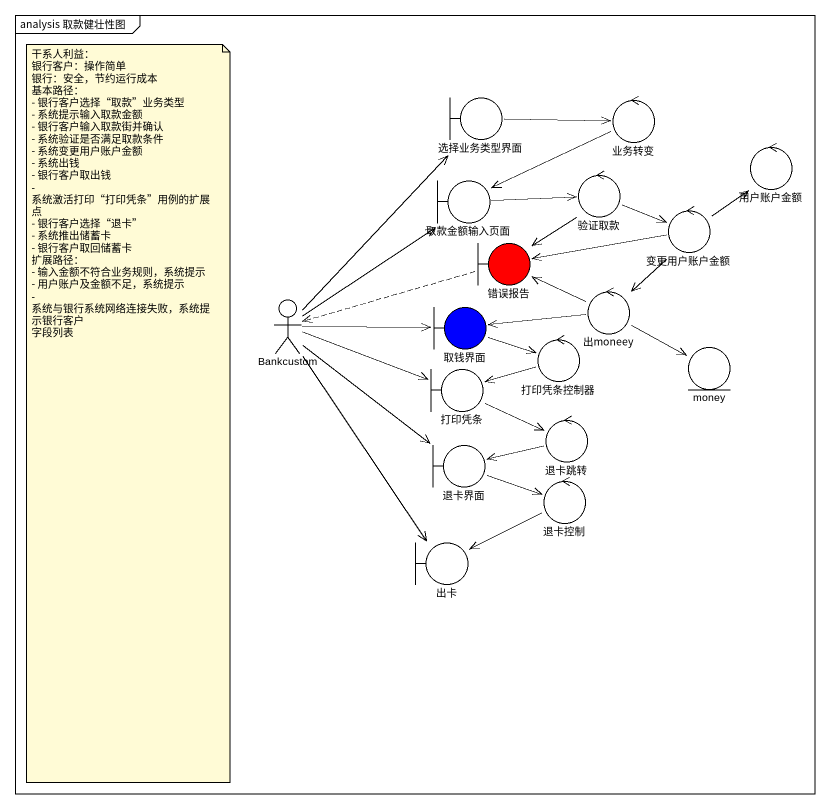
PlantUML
@startuml
mainframe analysis 取款健壮性图
boundary 选择业务类型界面
control 业务转变
control 用户账户金额
boundary 取款金额输入页面
control 验证取款
boundary 错误报告 #FF0000
control 变更用户账户金额
control 出moneey
actor Bankcustom
boundary 取钱界面 #0000FF
boundary 打印凭条
control 打印凭条控制器
entity money
control 退卡跳转
boundary 退卡界面
control 退卡控制
boundary 出卡
选择业务类型界面 -right-> 业务转变
业务转变 -left-> 取款金额输入页面
取款金额输入页面 -right-> 验证取款
验证取款 --> 错误报告
验证取款 -right-> 变更用户账户金额
错误报告 .left.> Bankcustom
变更用户账户金额 -up-> 用户账户金额
变更用户账户金额 -left-> 错误报告
变更用户账户金额 --> 出moneey
出moneey -left-> 错误报告
出moneey -left-> 取钱界面
出moneey -right-> money
Bankcustom -up-> 选择业务类型界面
Bankcustom -up-> 取款金额输入页面
Bankcustom -right-> 取钱界面
Bankcustom -right-> 打印凭条
Bankcustom --> 退卡界面
Bankcustom --> 出卡
取钱界面 -right-> 打印凭条控制器
打印凭条 -right-> 退卡跳转
打印凭条控制器 -left-> 打印凭条
退卡跳转 -left-> 退卡界面
退卡界面 -right-> 退卡控制
退卡控制 -left-> 出卡
note as N1
  干系人利益：
  银行客户：操作简单
  银行：安全，节约运行成本
  基本路径：
  - 银行客户选择“取款”业务类型
  - 系统提示输入取款金额
  - 银行客户输入取款街并确认
  - 系统验证是否满足取款条件
  - 系统变更用户账户金额
  - 系统出钱
  - 银行客户取出钱
  - 系统激活打印“打印凭条”用例的扩展点
  - 银行客户选择“退卡”
  - 系统推出储蓄卡
  - 银行客户取回储蓄卡
  扩展路径：
  - 输入金额不符合业务规则，系统提示
  - 用户账户及金额不足，系统提示
  - 系统与银行系统网络连接失败，系统提示银行客户
  字段列表
end note
@enduml
